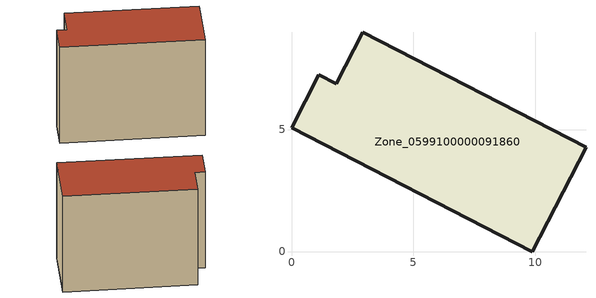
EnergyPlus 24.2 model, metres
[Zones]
Zone_0599100000091860
 floor ground (C_G): 9.88,0 0,5.07 1.11,7.24 1.83,6.87 2.92,8.98 12.07,4.28 z3.83
 wall outside (C_F): 1.83,6.87 1.11,7.24 0,5.07 9.88,0 12.07,4.28 2.92,8.98 1.83,6.87 z3.83:12.44
 roof outside (C_R): 12.07,4.28 2.92,8.98 1.83,6.87 1.11,7.24 0,5.07 9.88,0 z12.44
[BUILDING]
Pand.0599100000091860: North Axis=0; Terrain=City; Loads Convergence Tolerance Value=0.04; Temperature Convergence Tolerance Value=0.4; Solar Distribution=FullExterior; Maximum Number of Warmup Days=25; Minimum Number of Warmup Days=1
[Site:Location]
Rotterdam.The.Hague.AP_ZH_NLD Design_Conditions: Latitude=51.96; Longitude=4.45; Time Zone=1; Elevation=-4.5
[SITE:GROUNDTEMPERATURE:BUILDINGSURFACE]
18, 18, 18, 18, 18, 18, 18, 18, 18, 18, 18, 18
[MATERIAL] Thermal Absorptance=0.9; Solar Absorptance=0.7; Visible Absorptance=0.7
Name | Roughness | Thickness | Conductivity | Density | Specific Heat
G.TI.1992-2005 | MediumSmooth | 0.15 | 0.06 | 540 | 1210
F.TI.1992-2005 | Rough | 0.3 | 0.12 | 1920 | 840
R.TI.1992-2005 | MediumRough | 0.2 | 0.08 | 1500 | 1000
[CONSTRUCTION]
C_G: G.TI.1992-2005
C_F: F.TI.1992-2005
C_R: R.TI.1992-2005
[ZONE]
Zone_0599100000091860: Type=1; Multiplier=1; Ceiling Height=Autocalculate; Volume=Autocalculate; Floor Area=autocalculate; Part of Total Floor Area=Yes
[ZONEINFILTRATION:DESIGNFLOWRATE]
Infil_Zone_0599100000091860: Zone or ZoneList or Space or SpaceList=Zone_0599100000091860; Schedule=AlwaysOn; Design Flow Rate Calculation Method=Flow/Area; Flow Rate per Floor Area=0.0015; Constant Term Coefficient=1; Temperature Term Coefficient=0; Velocity Term Coefficient=0; Velocity Squared Term Coefficient=0
[HVACTEMPLATE:ZONE:IDEALLOADSAIRSYSTEM]
Zone_0599100000091860: Maximum Heating Supply Air Temperature=50; Minimum Cooling Supply Air Temperature=13; Maximum Heating Supply Air Humidity Ratio=0.0156; Minimum Cooling Supply Air Humidity Ratio=0.0077; Heating Limit=NoLimit; Cooling Limit=NoLimit; Dehumidification Control Type=ConstantSensibleHeatRatio; Cooling Sensible Heat Ratio=0.7; Dehumidification Setpoint=60; Humidification Control Type=None; Humidification Setpoint=30; Outdoor Air Method=None; Outdoor Air Flow Rate per Person=0.00944; Outdoor Air Flow Rate per Zone Floor Area=0; Outdoor Air Flow Rate per Zone=0; Demand Controlled Ventilation Type=None; Outdoor Air Economizer Type=NoEconomizer; Heat Recovery Type=None; Sensible Heat Recovery Effectiveness=0.7; Latent Heat Recovery Effectiveness=0.65
[ZONECONTROL:THERMOSTAT]
ThermostatControl_Zone_0599100000091860: Zone or ZoneList=Zone_0599100000091860; Control Type Schedule=DualSetpointControlType; Control 1=Thermostat_Zone_0599100000091860; Temperature Difference Between Cutout And Setpoint=0
[THERMOSTATSETPOINT:DUALSETPOINT]
Thermostat_Zone_0599100000091860: Heating Setpoint Temperature Schedule=HeatingSetpoint_Zone_0599100000091860; Cooling Setpoint Temperature Schedule=CoolingSetpoint_Zone_0599100000091860
[SCHEDULE:COMPACT]
HeatingSetpoint_Zone_0599100000091860: Through: 12/31, For: AllDays, Until: 24:00, 21
CoolingSetpoint_Zone_0599100000091860: Through: 12/31, For: AllDays, Until: 24:00, 24
DualSetpointControlType: Through: 12/31, For: AllDays, Until: 24:00, 4
AlwaysOn: Through: 12/31, For: AllDays, Until: 24:00, 1
